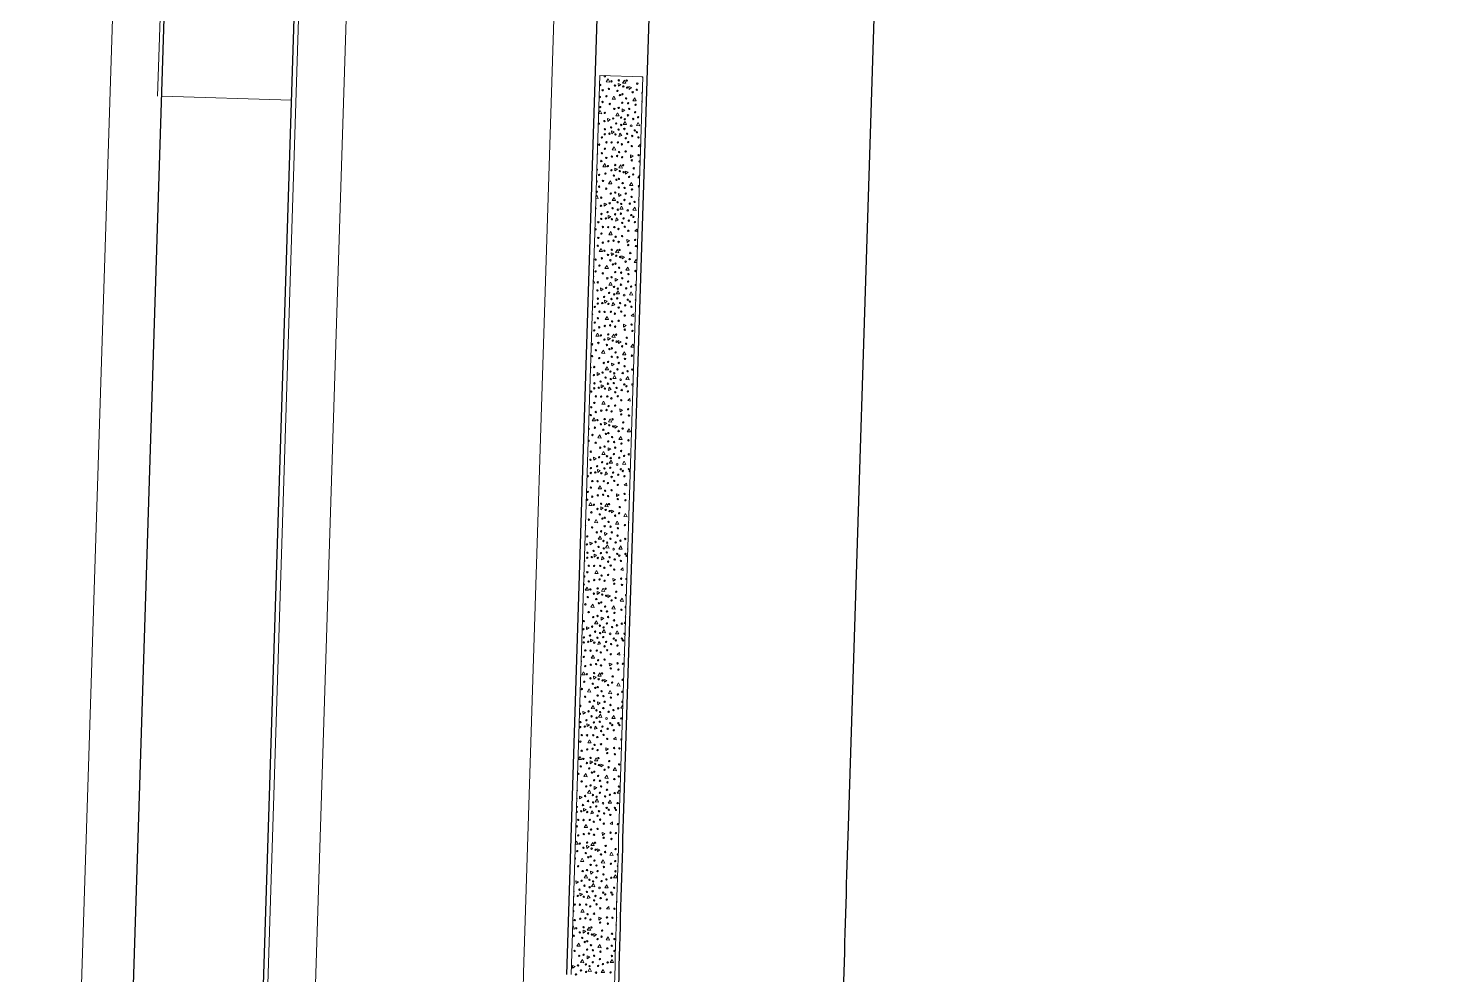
# Model space of a CAD drawing. Extents: x 2536801 to 2538856, y 7112140 to 7131569.
# Drawn here: x 2537932.8 to 2538262.4, y 7119839.3 to 7120058.1 of the extents above; entities that cross this region are included whole.
import ezdxf

# ---------------------------------------------------------------- set-up
doc = ezdxf.new("R2010")
doc.units = 0
doc.header["$LTSCALE"] = 100
doc.header["$MEASUREMENT"] = 0
for name, color, linetype, lineweight in [('D_CTB_1', 2, 'Continuous', 0), ('D_EOS_ML', 7, 'Continuous', 30), ('D_EOT_ML', 7, 'Continuous', 13), ('D_FOC_FR', 3, 'Continuous', 30), ('D_RIPRAP_1', 7, 'Continuous', 0)]:
    doc.layers.add(name, color=color, linetype=linetype, lineweight=lineweight)

msp = doc.modelspace()

# ---------------------------------------------------------------- linework, layer by layer
at = {"layer": 'D_CTB_1', "linetype": 'Continuous', "lineweight": 0, "ltscale": 0.025}
for p, q in [((2537962.61, 7120042.5), (2538047.63, 7122711.15)), ((2537937.91, 7118262.38), (2538010.07, 7120527.23)), ((2538058.19, 7119839.35), (2538064.81, 7120047.25)), ((2538069.34, 7119875.36), (2538074.8, 7120046.93)), ((2537963.61, 7120042.47), (2537993.59, 7120041.51))]:
    msp.add_line(p, q, dxfattribs=at)
at = {"layer": 'D_CTB_1', "linetype": 'Continuous', "lineweight": 0, "ltscale": 0.025, "extrusion": (0, 0, -1)}
msp.add_arc((-2544117.27, 7119682.67), 6051, 1.137409, 1.824925, dxfattribs=at)
at = {"layer": 'D_EOS_ML'}
for p, q in [((2537858.55, 7116745.35), (2538220.42, 7128102.78)), ((2537888.54, 7116744.4), (2538250.41, 7128101.82)), ((2538057.19, 7119839.38), (2538136.8, 7122338.12))]:
    msp.add_line(p, q, dxfattribs=at)
at = {"layer": 'D_EOT_ML'}
for p, q in [((2537846.56, 7116745.74), (2538208.43, 7128103.16)), ((2537900.53, 7116744.02), (2538262.4, 7128101.44)), ((2538047.19, 7119839.7), (2538192.69, 7124406.1)), ((2538047.19, 7119839.66), (2538027.34, 7118839.78))]:
    msp.add_line(p, q, dxfattribs=at)
at = {"layer": 'D_FOC_FR'}
for p, q in [((2538070.34, 7119875.33), (2538089.97, 7120491.45)), ((2538122.31, 7119873.67), (2538141.94, 7120489.8))]:
    msp.add_line(p, q, dxfattribs=at)
at = {"layer": 'D_FOC_FR', "extrusion": (0, 0, -1)}
for radius in [6050, 5998]:
    msp.add_arc((-2544117.27, 7119682.67), radius, 1.137409, 1.824925, dxfattribs=at)
at = {"layer": 'D_RIPRAP_1', "color": 7, "lineweight": 0}
for p, q in [((2538058.19, 7119839.35), (2538064.81, 7120047.25)), ((2538064.81, 7120047.25), (2538074.8, 7120046.93)), ((2538074.8, 7120046.93), (2538069.34, 7119875.36))]:
    msp.add_line(p, q, dxfattribs=at)
at = {"layer": 'D_RIPRAP_1', "color": 7, "linetype": 'Continuous', "lineweight": 0}
for p, q in [((2538073.73, 7120030.83), (2538074.25, 7120031.33)), ((2538074.29, 7120030.7), (2538073.73, 7120030.83)), ((2538074.25, 7120031.33), (2538074.29, 7120030.86)), ((2538072.92, 7120011.25), (2538073.43, 7120011.74)), ((2538073.5, 7120011.11), (2538072.92, 7120011.25)), ((2538073.43, 7120011.74), (2538073.5, 7120011.11)), ((2538072.1, 7119991.66), (2538072.62, 7119992.16)), ((2538072.68, 7119991.53), (2538072.1, 7119991.66)), ((2538072.62, 7119992.16), (2538072.68, 7119991.53)), ((2538071.29, 7119972.08), (2538071.81, 7119972.57)), ((2538071.81, 7119972.57), (2538071.87, 7119971.94)), ((2538071.87, 7119971.94), (2538071.29, 7119972.08)), ((2538070.48, 7119952.49), (2538070.99, 7119952.99)), ((2538070.99, 7119952.99), (2538071.06, 7119952.36)), ((2538071.06, 7119952.36), (2538070.48, 7119952.49)), ((2538069.67, 7119932.91), (2538070.18, 7119933.4)), ((2538070.24, 7119932.77), (2538069.67, 7119932.91)), ((2538070.18, 7119933.4), (2538070.24, 7119932.77)), ((2538068.85, 7119913.32), (2538069.37, 7119913.82)), ((2538069.43, 7119913.19), (2538068.85, 7119913.32)), ((2538069.37, 7119913.82), (2538069.43, 7119913.19)), ((2538068.04, 7119893.73), (2538068.56, 7119894.23)), ((2538068.62, 7119893.6), (2538068.04, 7119893.73)), ((2538068.56, 7119894.23), (2538068.62, 7119893.6)), ((2538067.23, 7119874.15), (2538067.74, 7119874.65)), ((2538067.81, 7119874.02), (2538067.23, 7119874.15)), ((2538067.74, 7119874.65), (2538067.81, 7119874.02)), ((2538066.41, 7119854.56), (2538066.93, 7119855.06)), ((2538066.99, 7119854.43), (2538066.41, 7119854.56)), ((2538066.93, 7119855.06), (2538066.99, 7119854.43))]:
    msp.add_line(p, q, dxfattribs=at)
at = {"layer": 'D_RIPRAP_1', "color": 7, "linetype": 'Continuous', "lineweight": 0, "flags": 128}
for points in [[(2538067.12, 7120045.72), (2538066.34, 7120045.75), (2538066.78, 7120046.44)], [(2538069.14, 7120044.76), (2538069.1, 7120045.43), (2538069.72, 7120045.19)], [(2538070.86, 7120045.44), (2538070.08, 7120045.47), (2538070.52, 7120046.16)], [(2538068.44, 7120041.75), (2538067.66, 7120041.78), (2538068.1, 7120042.47)], [(2538071.6, 7120044.01), (2538071.56, 7120044.68), (2538072.18, 7120044.44)], [(2538073.28, 7120041.37), (2538072.5, 7120041.4), (2538072.94, 7120042.1)], [(2538069.3, 7120037.91), (2538068.52, 7120037.94), (2538068.96, 7120038.64)], [(2538070.04, 7120038.83), (2538070.01, 7120039.5), (2538070.62, 7120039.26)], [(2538066.67, 7120036.62), (2538066.63, 7120037.29), (2538067.25, 7120037.04)], [(2538071.03, 7120035.9), (2538070.26, 7120035.93), (2538070.7, 7120036.63)], [(2538074.08, 7120035.64), (2538073.3, 7120035.67), (2538073.74, 7120036.36)], [(2538067.6, 7120033.77), (2538067.56, 7120034.44), (2538068.18, 7120034.2)], [(2538069.9, 7120033.37), (2538069.27, 7120033.15), (2538069.47, 7120033.9)], [(2538068.51, 7120029.99), (2538067.73, 7120030.02), (2538068.17, 7120030.71)], [(2538071.96, 7120028.2), (2538071.92, 7120028.87), (2538072.54, 7120028.63)], [(2538066.31, 7120026.13), (2538065.53, 7120026.16), (2538065.97, 7120026.86)], [(2538068.33, 7120025.17), (2538068.29, 7120025.84), (2538068.91, 7120025.6)], [(2538070.05, 7120025.85), (2538069.27, 7120025.88), (2538069.71, 7120026.58)], [(2538067.62, 7120022.16), (2538066.85, 7120022.19), (2538067.29, 7120022.89)], [(2538070.79, 7120024.43), (2538070.75, 7120025.1), (2538071.37, 7120024.86)], [(2538072.47, 7120021.79), (2538071.69, 7120021.82), (2538072.13, 7120022.51)], [(2538068.49, 7120018.32), (2538067.71, 7120018.36), (2538068.15, 7120019.05)], [(2538069.23, 7120019.25), (2538069.19, 7120019.92), (2538069.81, 7120019.67)], [(2538065.85, 7120017.03), (2538065.82, 7120017.7), (2538066.43, 7120017.46)], [(2538070.22, 7120016.31), (2538069.44, 7120016.35), (2538069.88, 7120017.04)], [(2538073.27, 7120016.05), (2538072.49, 7120016.08), (2538072.93, 7120016.78)], [(2538066.79, 7120014.19), (2538066.75, 7120014.86), (2538067.37, 7120014.62)], [(2538069.09, 7120013.78), (2538068.46, 7120013.57), (2538068.66, 7120014.32)], [(2538067.7, 7120010.4), (2538066.92, 7120010.43), (2538067.36, 7120011.13)], [(2538071.14, 7120008.62), (2538071.11, 7120009.29), (2538071.72, 7120009.05)], [(2538065.49, 7120006.55), (2538064.72, 7120006.58), (2538065.16, 7120007.27)], [(2538067.51, 7120005.59), (2538067.48, 7120006.26), (2538068.09, 7120006.02)], [(2538069.23, 7120006.27), (2538068.46, 7120006.3), (2538068.9, 7120006.99)], [(2538069.97, 7120004.84), (2538069.94, 7120005.51), (2538070.55, 7120005.27)], [(2538066.81, 7120002.58), (2538066.03, 7120002.61), (2538066.47, 7120003.3)], [(2538071.66, 7120002.2), (2538070.88, 7120002.23), (2538071.32, 7120002.93)], [(2538067.68, 7119998.74), (2538066.9, 7119998.77), (2538067.34, 7119999.46)], [(2538068.42, 7119999.66), (2538068.38, 7120000.33), (2538069, 7120000.09)], [(2538065.04, 7119997.45), (2538065.01, 7119998.12), (2538065.62, 7119997.87)], [(2538069.41, 7119996.73), (2538068.63, 7119996.76), (2538069.07, 7119997.46)], [(2538072.46, 7119996.47), (2538071.68, 7119996.5), (2538072.12, 7119997.19)], [(2538065.97, 7119994.6), (2538065.94, 7119995.27), (2538066.55, 7119995.03)], [(2538068.28, 7119994.2), (2538067.64, 7119993.98), (2538067.85, 7119994.73)], [(2538066.88, 7119990.82), (2538066.11, 7119990.85), (2538066.55, 7119991.54)], [(2538070.33, 7119989.03), (2538070.3, 7119989.7), (2538070.91, 7119989.46)], [(2538064.68, 7119986.96), (2538063.9, 7119986.99), (2538064.34, 7119987.69)], [(2538066.7, 7119986), (2538066.66, 7119986.67), (2538067.28, 7119986.43)], [(2538068.42, 7119986.68), (2538067.64, 7119986.71), (2538068.08, 7119987.41)], [(2538069.16, 7119985.26), (2538069.12, 7119985.93), (2538069.74, 7119985.69)], [(2538066, 7119982.99), (2538065.22, 7119983.02), (2538065.66, 7119983.72)], [(2538070.84, 7119982.62), (2538070.07, 7119982.65), (2538070.51, 7119983.34)], [(2538072.77, 7119984.39), (2538072, 7119984.43), (2538072.44, 7119985.12)], [(2538066.86, 7119979.15), (2538066.09, 7119979.19), (2538066.52, 7119979.88)], [(2538067.61, 7119980.08), (2538067.57, 7119980.75), (2538068.19, 7119980.5)], [(2538064.23, 7119977.86), (2538064.19, 7119978.53), (2538064.81, 7119978.29)], [(2538065.16, 7119975.02), (2538065.12, 7119975.69), (2538065.74, 7119975.45)], [(2538068.59, 7119977.14), (2538067.82, 7119977.18), (2538068.26, 7119977.87)], [(2538071.64, 7119976.88), (2538070.87, 7119976.91), (2538071.3, 7119977.61)], [(2538067.46, 7119974.61), (2538066.83, 7119974.4), (2538067.03, 7119975.15)], [(2538066.07, 7119971.23), (2538065.29, 7119971.26), (2538065.73, 7119971.96)], [(2538069.52, 7119969.45), (2538069.48, 7119970.12), (2538070.1, 7119969.88)], [(2538063.87, 7119967.38), (2538063.09, 7119967.41), (2538063.53, 7119968.1)], [(2538065.89, 7119966.42), (2538065.85, 7119967.09), (2538066.47, 7119966.84)], [(2538067.61, 7119967.1), (2538066.83, 7119967.13), (2538067.27, 7119967.82)], [(2538068.35, 7119965.67), (2538068.31, 7119966.34), (2538068.93, 7119966.1)], [(2538065.19, 7119963.41), (2538064.41, 7119963.44), (2538064.85, 7119964.13)], [(2538070.03, 7119963.03), (2538069.25, 7119963.06), (2538069.69, 7119963.76)], [(2538071.96, 7119964.81), (2538071.18, 7119964.84), (2538071.62, 7119965.54)], [(2538066.05, 7119959.57), (2538065.27, 7119959.6), (2538065.71, 7119960.29)], [(2538066.79, 7119960.49), (2538066.76, 7119961.16), (2538067.37, 7119960.92)], [(2538063.42, 7119958.28), (2538063.38, 7119958.95), (2538064, 7119958.7)], [(2538064.35, 7119955.43), (2538064.31, 7119956.1), (2538064.93, 7119955.86)], [(2538067.78, 7119957.56), (2538067, 7119957.59), (2538067.44, 7119958.29)], [(2538070.83, 7119957.3), (2538070.05, 7119957.33), (2538070.49, 7119958.02)], [(2538066.65, 7119955.03), (2538066.02, 7119954.81), (2538066.22, 7119955.56)], [(2538065.26, 7119951.65), (2538064.48, 7119951.68), (2538064.92, 7119952.37)], [(2538068.71, 7119949.86), (2538068.67, 7119950.53), (2538069.29, 7119950.29)], [(2538063.05, 7119947.79), (2538062.28, 7119947.82), (2538062.72, 7119948.52)], [(2538065.07, 7119946.83), (2538065.04, 7119947.5), (2538065.65, 7119947.26)], [(2538066.8, 7119947.51), (2538066.02, 7119947.54), (2538066.46, 7119948.24)], [(2538067.53, 7119946.09), (2538067.5, 7119946.76), (2538068.11, 7119946.52)], [(2538064.37, 7119943.82), (2538063.6, 7119943.85), (2538064.03, 7119944.55)], [(2538069.22, 7119943.45), (2538068.44, 7119943.48), (2538068.88, 7119944.17)], [(2538071.15, 7119945.22), (2538070.37, 7119945.26), (2538070.81, 7119945.95)], [(2538065.24, 7119939.98), (2538064.46, 7119940.02), (2538064.9, 7119940.71)], [(2538065.98, 7119940.9), (2538065.94, 7119941.57), (2538066.56, 7119941.33)], [(2538062.6, 7119938.69), (2538062.57, 7119939.36), (2538063.18, 7119939.12)], [(2538063.53, 7119935.85), (2538063.5, 7119936.52), (2538064.11, 7119936.28)], [(2538066.97, 7119937.97), (2538066.19, 7119938.01), (2538066.63, 7119938.7)], [(2538070.02, 7119937.71), (2538069.24, 7119937.74), (2538069.68, 7119938.44)], [(2538065.84, 7119935.44), (2538065.2, 7119935.23), (2538065.41, 7119935.98)], [(2538064.45, 7119932.06), (2538063.67, 7119932.09), (2538064.11, 7119932.79)], [(2538067.89, 7119930.28), (2538067.86, 7119930.95), (2538068.47, 7119930.71)], [(2538062.24, 7119928.2), (2538061.46, 7119928.24), (2538061.9, 7119928.93)], [(2538064.26, 7119927.25), (2538064.23, 7119927.92), (2538064.84, 7119927.67)], [(2538065.98, 7119927.93), (2538065.21, 7119927.96), (2538065.65, 7119928.65)], [(2538066.72, 7119926.5), (2538066.68, 7119927.17), (2538067.3, 7119926.93)], [(2538070.34, 7119925.64), (2538069.56, 7119925.67), (2538070, 7119926.37)], [(2538063.56, 7119924.23), (2538062.78, 7119924.27), (2538063.22, 7119924.96)], [(2538068.4, 7119923.86), (2538067.63, 7119923.89), (2538068.07, 7119924.59)], [(2538061.79, 7119919.11), (2538061.75, 7119919.78), (2538062.37, 7119919.53)], [(2538064.42, 7119920.4), (2538063.65, 7119920.43), (2538064.09, 7119921.12)], [(2538065.17, 7119921.32), (2538065.13, 7119921.99), (2538065.75, 7119921.75)], [(2538062.72, 7119916.26), (2538062.68, 7119916.93), (2538063.3, 7119916.69)], [(2538065.03, 7119915.85), (2538064.39, 7119915.64), (2538064.6, 7119916.39)], [(2538066.16, 7119918.39), (2538065.38, 7119918.42), (2538065.82, 7119919.11)], [(2538069.2, 7119918.13), (2538068.43, 7119918.16), (2538068.87, 7119918.85)], [(2538063.63, 7119912.48), (2538062.86, 7119912.51), (2538063.29, 7119913.2)], [(2538067.08, 7119910.69), (2538067.04, 7119911.36), (2538067.66, 7119911.12)], [(2538061.43, 7119908.62), (2538060.65, 7119908.65), (2538061.09, 7119909.35)], [(2538063.45, 7119907.66), (2538063.41, 7119908.33), (2538064.03, 7119908.09)], [(2538065.17, 7119908.34), (2538064.39, 7119908.37), (2538064.83, 7119909.07)], [(2538065.91, 7119906.92), (2538065.87, 7119907.59), (2538066.49, 7119907.35)], [(2538069.52, 7119906.05), (2538068.75, 7119906.09), (2538069.19, 7119906.78)], [(2538062.75, 7119904.65), (2538061.97, 7119904.68), (2538062.41, 7119905.38)], [(2538067.59, 7119904.28), (2538066.81, 7119904.31), (2538067.25, 7119905)], [(2538060.98, 7119899.52), (2538060.94, 7119900.19), (2538061.56, 7119899.95)], [(2538063.61, 7119900.81), (2538062.83, 7119900.84), (2538063.27, 7119901.54)], [(2538064.35, 7119901.73), (2538064.32, 7119902.4), (2538064.93, 7119902.16)], [(2538061.91, 7119896.68), (2538061.87, 7119897.35), (2538062.49, 7119897.11)], [(2538064.21, 7119896.27), (2538063.58, 7119896.06), (2538063.78, 7119896.81)], [(2538065.34, 7119898.8), (2538064.57, 7119898.84), (2538065, 7119899.53)], [(2538068.39, 7119898.54), (2538067.61, 7119898.57), (2538068.05, 7119899.27)], [(2538062.82, 7119892.89), (2538062.04, 7119892.92), (2538062.48, 7119893.62)], [(2538066.27, 7119891.11), (2538066.23, 7119891.78), (2538066.85, 7119891.54)], [(2538060.62, 7119889.03), (2538059.84, 7119889.07), (2538060.28, 7119889.76)], [(2538062.64, 7119888.08), (2538062.6, 7119888.75), (2538063.22, 7119888.5)], [(2538064.36, 7119888.76), (2538063.58, 7119888.79), (2538064.02, 7119889.48)], [(2538065.1, 7119887.33), (2538065.06, 7119888), (2538065.68, 7119887.76)], [(2538068.71, 7119886.47), (2538067.93, 7119886.5), (2538068.37, 7119887.2)], [(2538061.93, 7119885.06), (2538061.16, 7119885.1), (2538061.6, 7119885.79)], [(2538066.78, 7119884.69), (2538066, 7119884.72), (2538066.44, 7119885.42)], [(2538060.16, 7119879.94), (2538060.13, 7119880.61), (2538060.74, 7119880.36)], [(2538062.8, 7119881.23), (2538062.02, 7119881.26), (2538062.46, 7119881.95)], [(2538063.54, 7119882.15), (2538063.5, 7119882.82), (2538064.12, 7119882.58)], [(2538061.1, 7119877.09), (2538061.06, 7119877.76), (2538061.68, 7119877.52)], [(2538063.4, 7119876.68), (2538062.76, 7119876.47), (2538062.97, 7119877.22)], [(2538064.53, 7119879.22), (2538063.75, 7119879.25), (2538064.19, 7119879.94)], [(2538067.58, 7119878.96), (2538066.8, 7119878.99), (2538067.24, 7119879.68)], [(2538062.01, 7119873.31), (2538061.23, 7119873.34), (2538061.67, 7119874.03)], [(2538065.45, 7119871.52), (2538065.42, 7119872.19), (2538066.03, 7119871.95)], [(2538061.82, 7119868.49), (2538061.79, 7119869.16), (2538062.4, 7119868.92)], [(2538063.54, 7119869.17), (2538062.77, 7119869.2), (2538063.21, 7119869.9)], [(2538064.28, 7119867.75), (2538064.25, 7119868.42), (2538064.86, 7119868.18)], [(2538067.9, 7119866.88), (2538067.12, 7119866.92), (2538067.56, 7119867.61)], [(2538061.12, 7119865.48), (2538060.34, 7119865.51), (2538060.78, 7119866.21)], [(2538065.97, 7119865.11), (2538065.19, 7119865.14), (2538065.63, 7119865.83)], [(2538059.35, 7119860.35), (2538059.32, 7119861.02), (2538059.93, 7119860.78)], [(2538061.99, 7119861.64), (2538061.21, 7119861.67), (2538061.65, 7119862.37)], [(2538062.73, 7119862.56), (2538062.69, 7119863.23), (2538063.31, 7119862.99)], [(2538063.72, 7119859.63), (2538062.94, 7119859.66), (2538063.38, 7119860.36)], [(2538068.82, 7119861.7), (2538068.04, 7119861.73), (2538068.48, 7119862.42)], [(2538060.28, 7119857.51), (2538060.25, 7119858.18), (2538060.86, 7119857.94)], [(2538062.59, 7119857.1), (2538061.95, 7119856.89), (2538062.16, 7119857.64)], [(2538066.77, 7119859.37), (2538065.99, 7119859.4), (2538066.43, 7119860.1)], [(2538061.19, 7119853.72), (2538060.42, 7119853.75), (2538060.86, 7119854.45)], [(2538064.64, 7119851.94), (2538064.6, 7119852.61), (2538065.22, 7119852.37)], [(2538061.01, 7119848.91), (2538060.97, 7119849.58), (2538061.59, 7119849.33)], [(2538062.73, 7119849.58), (2538061.95, 7119849.62), (2538062.39, 7119850.31)], [(2538063.47, 7119848.16), (2538063.43, 7119848.83), (2538064.05, 7119848.59)], [(2538067.08, 7119847.3), (2538066.31, 7119847.33), (2538066.75, 7119848.03)], [(2538060.31, 7119845.89), (2538059.53, 7119845.93), (2538059.97, 7119846.62)], [(2538065.15, 7119845.52), (2538064.38, 7119845.55), (2538064.82, 7119846.25)], [(2538058.54, 7119840.77), (2538058.5, 7119841.44), (2538059.12, 7119841.19)], [(2538061.17, 7119842.06), (2538060.39, 7119842.09), (2538060.83, 7119842.78)], [(2538061.92, 7119842.98), (2538061.88, 7119843.65), (2538062.5, 7119843.41)], [(2538062.9, 7119840.05), (2538062.13, 7119840.08), (2538062.57, 7119840.77)], [(2538068, 7119842.11), (2538067.23, 7119842.14), (2538067.67, 7119842.84)], [(2538065.95, 7119839.78), (2538065.17, 7119839.82), (2538065.61, 7119840.51)]]:
    msp.add_lwpolyline(points, close=True, dxfattribs=at)
for points in [[(2538074.69, 7120043.17), (2538074.44, 7120043.18), (2538074.7, 7120043.6)], [(2538064.53, 7120038.48), (2538064.95, 7120039.14), (2538065.29, 7120038.41), (2538064.53, 7120038.44)], [(2538074.06, 7120023.58), (2538073.62, 7120023.6), (2538074.06, 7120024.29), (2538074.08, 7120024.25)], [(2538063.92, 7120019.21), (2538064.14, 7120019.55), (2538064.47, 7120018.83), (2538063.91, 7120018.85)], [(2538073.44, 7120003.99), (2538072.81, 7120004.01), (2538073.25, 7120004.71), (2538073.45, 7120004.28)], [(2538063.3, 7119999.94), (2538063.32, 7119999.97), (2538063.66, 7119999.24), (2538063.28, 7119999.26)], [(2538062.67, 7119980.04), (2538062.85, 7119979.66), (2538062.66, 7119979.67)], [(2538062.03, 7119960.08), (2538062.04, 7119960.07), (2538062.03, 7119960.07)], [(2538071.4, 7119940.07), (2538071.29, 7119940.07), (2538071.41, 7119940.25)], [(2538070.78, 7119920.47), (2538070.48, 7119920.48), (2538070.79, 7119920.98)], [(2538070.15, 7119900.88), (2538069.67, 7119900.9), (2538070.1, 7119901.59), (2538070.17, 7119901.45)], [(2538069.53, 7119881.29), (2538068.85, 7119881.31), (2538069.29, 7119882.01), (2538069.53, 7119881.49)], [(2538059.15, 7119869.68), (2538059.46, 7119870.18), (2538059.8, 7119869.45), (2538059.15, 7119869.48)], [(2538058.54, 7119850.41), (2538058.65, 7119850.59), (2538058.99, 7119849.86), (2538058.52, 7119849.88)]]:
    msp.add_lwpolyline(points, dxfattribs=at)
at = {"layer": 'D_RIPRAP_1', "color": 7, "linetype": 'Continuous', "lineweight": 0}
for centre, radius in [((2538064.95, 7120045.05), 0.163), ((2538067.53, 7120045.89), 0.163), ((2538068.35, 7120044.93), 0.163), ((2538069.22, 7120046.12), 0.163), ((2538071.04, 7120046.07), 0.163), ((2538073.51, 7120045.36), 0.163), ((2538064.87, 7120042.28), 0.163), ((2538065.5, 7120043.84), 0.163), ((2538066.38, 7120042.45), 0.163), ((2538066.94, 7120044.14), 0.163), ((2538068.91, 7120043.67), 0.163), ((2538069.5, 7120042.71), 0.163), ((2538070.06, 7120042.9), 0.163), ((2538070.27, 7120044.72), 0.163), ((2538070.93, 7120041.95), 0.163), ((2538071.16, 7120044.44), 0.163), ((2538072.44, 7120043.38), 0.163), ((2538073.37, 7120043.94), 0.163), ((2538064.93, 7120039.93), 0.163), ((2538065.49, 7120041.12), 0.163), ((2538066, 7120038.59), 0.163), ((2538067.14, 7120040.66), 0.163), ((2538068.19, 7120039.51), 0.163), ((2538069.2, 7120039.76), 0.163), ((2538070.03, 7120040.95), 0.163), ((2538071.38, 7120040.82), 0.163), ((2538071.65, 7120039.52), 0.163), ((2538073, 7120038.75), 0.163), ((2538073.09, 7120040.48), 0.163), ((2538064.62, 7120036.12), 0.163), ((2538065.92, 7120036.71), 0.163), ((2538067.45, 7120035.22), 0.163), ((2538067.93, 7120037.3), 0.163), ((2538068.62, 7120036.15), 0.163), ((2538069.75, 7120037.53), 0.163), ((2538069.8, 7120035.8), 0.163), ((2538070.51, 7120034.88), 0.163), ((2538070.6, 7120037.12), 0.163), ((2538071.35, 7120038.04), 0.163), ((2538072.09, 7120035.63), 0.199), ((2538072.57, 7120037.19), 0.163), ((2538073.69, 7120037.6), 0.163), ((2538065.31, 7120032.91), 0.163), ((2538066, 7120033.66), 0.163), ((2538066.03, 7120034.81), 0.163), ((2538066.36, 7120031.79), 0.163), ((2538067.05, 7120033.79), 0.163), ((2538067.57, 7120031.75), 0.163), ((2538068.45, 7120033.6), 0.163), ((2538069.01, 7120031.77), 0.163), ((2538069.17, 7120034.73), 0.163), ((2538070.83, 7120032.74), 0.163), ((2538071.15, 7120033.77), 0.163), ((2538071.42, 7120031.83), 0.163), ((2538072.34, 7120033.26), 0.163), ((2538072.93, 7120034.54), 0.163), ((2538073.41, 7120034.13), 0.163), ((2538073.77, 7120032.92), 0.163), ((2538064.68, 7120031.25), 0.163), ((2538065.31, 7120029.28), 0.163), ((2538066.02, 7120030.29), 0.163), ((2538067.63, 7120028.49), 0.163), ((2538068.85, 7120028.63), 0.163), ((2538069.31, 7120029.54), 0.163), ((2538069.95, 7120031.33), 0.163), ((2538070, 7120028.33), 0.163), ((2538070.81, 7120029.68), 0.163), ((2538072.24, 7120030.91), 0.163), ((2538073.82, 7120028.82), 0.163), ((2538065.19, 7120027.47), 0.163), ((2538066.34, 7120028.18), 0.163), ((2538066.72, 7120026.3), 0.163), ((2538067.54, 7120025.34), 0.163), ((2538068.4, 7120026.54), 0.163), ((2538069.46, 7120025.13), 0.163), ((2538070.22, 7120026.48), 0.163), ((2538072.24, 7120027.63), 0.163), ((2538072.7, 7120025.78), 0.163), ((2538064.69, 7120024.25), 0.163), ((2538065.57, 7120022.87), 0.163), ((2538066.13, 7120024.56), 0.163), ((2538068.09, 7120024.09), 0.163), ((2538068.69, 7120023.13), 0.163), ((2538069.25, 7120023.32), 0.163), ((2538070.12, 7120022.36), 0.163), ((2538070.35, 7120024.86), 0.163), ((2538071.62, 7120023.79), 0.163), ((2538072.55, 7120024.36), 0.163), ((2538064.68, 7120021.53), 0.163), ((2538065.18, 7120019), 0.163), ((2538066.33, 7120021.07), 0.163), ((2538067.38, 7120019.93), 0.163), ((2538068.39, 7120020.17), 0.163), ((2538069.22, 7120021.36), 0.163), ((2538070.54, 7120018.46), 0.163), ((2538070.57, 7120021.24), 0.163), ((2538070.84, 7120019.93), 0.163), ((2538072.19, 7120019.17), 0.163), ((2538072.28, 7120020.89), 0.163), ((2538065.11, 7120017.13), 0.163), ((2538065.22, 7120015.22), 0.163), ((2538066.64, 7120015.64), 0.163), ((2538067.12, 7120017.71), 0.163), ((2538067.8, 7120016.56), 0.163), ((2538068.36, 7120015.14), 0.163), ((2538068.94, 7120017.94), 0.163), ((2538068.99, 7120016.21), 0.163), ((2538069.7, 7120015.29), 0.163), ((2538069.79, 7120017.54), 0.163), ((2538071.28, 7120016.05), 0.199), ((2538071.76, 7120017.61), 0.163), ((2538072.88, 7120018.01), 0.163), ((2538064.49, 7120013.32), 0.163), ((2538065.18, 7120014.07), 0.163), ((2538065.55, 7120012.21), 0.163), ((2538066.24, 7120014.2), 0.163), ((2538066.76, 7120012.17), 0.163), ((2538067.63, 7120014.01), 0.163), ((2538068.2, 7120012.19), 0.163), ((2538070.02, 7120013.16), 0.163), ((2538070.34, 7120014.18), 0.163), ((2538070.6, 7120012.25), 0.163), ((2538071.53, 7120013.68), 0.163), ((2538072.12, 7120014.96), 0.163), ((2538072.6, 7120014.55), 0.163), ((2538072.96, 7120013.34), 0.163), ((2538063.86, 7120011.66), 0.163), ((2538064.49, 7120009.7), 0.163), ((2538065.21, 7120010.7), 0.163), ((2538065.53, 7120008.59), 0.163), ((2538066.82, 7120008.91), 0.163), ((2538068.03, 7120009.05), 0.163), ((2538068.5, 7120009.95), 0.163), ((2538069.14, 7120011.75), 0.163), ((2538069.19, 7120008.74), 0.163), ((2538070, 7120010.09), 0.163), ((2538071.43, 7120011.33), 0.163), ((2538073.01, 7120009.23), 0.163), ((2538064.38, 7120007.88), 0.163), ((2538065.9, 7120006.72), 0.163), ((2538066.73, 7120005.76), 0.163), ((2538067.59, 7120006.95), 0.163), ((2538068.64, 7120005.55), 0.163), ((2538069.41, 7120006.9), 0.163), ((2538069.54, 7120005.27), 0.163), ((2538071.42, 7120008.04), 0.163), ((2538071.89, 7120006.19), 0.163), ((2538073.21, 7120007.78), 0.163), ((2538063.87, 7120004.67), 0.163), ((2538063.87, 7120001.94), 0.163), ((2538064.75, 7120003.28), 0.163), ((2538065.31, 7120004.97), 0.163), ((2538067.28, 7120004.5), 0.163), ((2538067.87, 7120003.54), 0.163), ((2538068.44, 7120003.73), 0.163), ((2538069.3, 7120002.78), 0.163), ((2538070.81, 7120004.2), 0.163), ((2538071.74, 7120004.77), 0.163), ((2538073.08, 7120002.04), 0.163), ((2538064.37, 7119999.42), 0.163), ((2538065.51, 7120001.49), 0.163), ((2538066.57, 7120000.34), 0.163), ((2538067.57, 7120000.59), 0.163), ((2538068.41, 7120001.78), 0.163), ((2538069.73, 7119998.87), 0.163), ((2538069.75, 7120001.65), 0.163), ((2538070.02, 7120000.35), 0.163), ((2538071.38, 7119999.58), 0.163), ((2538071.47, 7120001.31), 0.163), ((2538064.29, 7119997.54), 0.163), ((2538064.41, 7119995.64), 0.163), ((2538065.83, 7119996.05), 0.163), ((2538066.3, 7119998.13), 0.163), ((2538066.99, 7119996.98), 0.163), ((2538067.54, 7119995.55), 0.163), ((2538068.12, 7119998.36), 0.163), ((2538068.18, 7119996.63), 0.163), ((2538068.88, 7119995.71), 0.163), ((2538068.98, 7119997.95), 0.163), ((2538070.47, 7119996.46), 0.199), ((2538070.94, 7119998.02), 0.163), ((2538071.31, 7119995.37), 0.163), ((2538072.06, 7119998.43), 0.163), ((2538063.68, 7119993.74), 0.163), ((2538064.37, 7119994.49), 0.163), ((2538064.74, 7119992.62), 0.163), ((2538065.42, 7119994.62), 0.163), ((2538065.94, 7119992.58), 0.163), ((2538066.82, 7119994.43), 0.163), ((2538067.39, 7119992.6), 0.163), ((2538068.33, 7119992.16), 0.163), ((2538069.2, 7119993.57), 0.163), ((2538069.53, 7119994.6), 0.163), ((2538069.79, 7119992.66), 0.163), ((2538070.72, 7119994.09), 0.163), ((2538071.79, 7119994.96), 0.163), ((2538072.15, 7119993.75), 0.163), ((2538063.68, 7119990.11), 0.163), ((2538064.39, 7119991.12), 0.163), ((2538064.72, 7119989.01), 0.163), ((2538066, 7119989.32), 0.163), ((2538067.22, 7119989.46), 0.163), ((2538067.69, 7119990.37), 0.163), ((2538068.37, 7119989.16), 0.163), ((2538069.19, 7119990.51), 0.163), ((2538070.62, 7119991.74), 0.163), ((2538072.19, 7119989.65), 0.163), ((2538063.56, 7119988.3), 0.163), ((2538065.09, 7119987.13), 0.163), ((2538065.91, 7119986.17), 0.163), ((2538066.78, 7119987.37), 0.163), ((2538067.83, 7119985.96), 0.163), ((2538068.6, 7119987.31), 0.163), ((2538068.73, 7119985.69), 0.163), ((2538070.61, 7119988.46), 0.163), ((2538071.08, 7119986.6), 0.163), ((2538072.39, 7119988.19), 0.163), ((2538063.06, 7119982.36), 0.163), ((2538063.06, 7119985.08), 0.163), ((2538063.94, 7119983.7), 0.163), ((2538064.5, 7119985.39), 0.163), ((2538066.47, 7119984.92), 0.163), ((2538067.06, 7119983.96), 0.163), ((2538067.6, 7119982.19), 0.163), ((2538067.62, 7119984.15), 0.163), ((2538068.49, 7119983.19), 0.163), ((2538070, 7119984.62), 0.163), ((2538070.93, 7119985.19), 0.163), ((2538072.26, 7119982.45), 0.163), ((2538063.56, 7119979.83), 0.163), ((2538064.7, 7119981.9), 0.163), ((2538065.76, 7119980.76), 0.163), ((2538066.76, 7119981), 0.163), ((2538068.91, 7119979.29), 0.163), ((2538068.94, 7119982.07), 0.163), ((2538069.21, 7119980.76), 0.163), ((2538070.56, 7119980), 0.163), ((2538070.66, 7119981.72), 0.163), ((2538071.25, 7119978.84), 0.163), ((2538072.34, 7119979.23), 0.163), ((2538063.48, 7119977.96), 0.163), ((2538063.6, 7119976.05), 0.163), ((2538065.02, 7119976.47), 0.163), ((2538065.49, 7119978.54), 0.163), ((2538066.18, 7119977.39), 0.163), ((2538066.73, 7119975.97), 0.163), ((2538067.31, 7119978.77), 0.163), ((2538067.36, 7119977.04), 0.163), ((2538068.07, 7119976.12), 0.163), ((2538068.16, 7119978.37), 0.163), ((2538069.65, 7119976.88), 0.199), ((2538070.13, 7119978.44), 0.163), ((2538070.5, 7119975.79), 0.163), ((2538062.87, 7119974.15), 0.163), ((2538063.56, 7119974.9), 0.163), ((2538063.92, 7119973.04), 0.163), ((2538064.61, 7119975.03), 0.163), ((2538065.13, 7119973), 0.163), ((2538066.01, 7119974.84), 0.163), ((2538066.57, 7119973.02), 0.163), ((2538067.51, 7119972.58), 0.163), ((2538068.39, 7119973.99), 0.163), ((2538068.71, 7119975.01), 0.163), ((2538068.98, 7119973.08), 0.163), ((2538069.9, 7119974.51), 0.163), ((2538070.98, 7119975.38), 0.163), ((2538071.34, 7119974.17), 0.163), ((2538062.87, 7119970.53), 0.163), ((2538063.58, 7119971.53), 0.163), ((2538063.9, 7119969.42), 0.163), ((2538065.19, 7119969.74), 0.163), ((2538066.41, 7119969.88), 0.163), ((2538066.87, 7119970.78), 0.163), ((2538067.56, 7119969.57), 0.163), ((2538068.37, 7119970.92), 0.163), ((2538069.8, 7119972.16), 0.163), ((2538071.38, 7119970.06), 0.163), ((2538062.75, 7119968.71), 0.163), ((2538063.69, 7119965.8), 0.163), ((2538064.28, 7119967.55), 0.163), ((2538065.1, 7119966.59), 0.163), ((2538065.96, 7119967.78), 0.163), ((2538067.02, 7119966.38), 0.163), ((2538067.79, 7119967.73), 0.163), ((2538067.91, 7119966.1), 0.163), ((2538069.8, 7119968.87), 0.163), ((2538070.26, 7119967.02), 0.163), ((2538071.58, 7119968.61), 0.163), ((2538063.13, 7119964.11), 0.163), ((2538065.65, 7119965.33), 0.163), ((2538066.25, 7119964.37), 0.163), ((2538066.78, 7119962.61), 0.163), ((2538066.81, 7119964.56), 0.163), ((2538067.68, 7119963.61), 0.163), ((2538068.13, 7119962.48), 0.163), ((2538069.19, 7119965.03), 0.163), ((2538070.12, 7119965.6), 0.163), ((2538071.45, 7119962.87), 0.163), ((2538062.74, 7119960.25), 0.163), ((2538063.89, 7119962.32), 0.163), ((2538064.94, 7119961.17), 0.163), ((2538065.95, 7119961.42), 0.163), ((2538066.5, 7119959.19), 0.163), ((2538068.1, 7119959.7), 0.163), ((2538068.4, 7119961.18), 0.163), ((2538069.75, 7119960.41), 0.163), ((2538069.84, 7119962.13), 0.163), ((2538070.44, 7119959.26), 0.163), ((2538071.53, 7119959.64), 0.163), ((2538062.67, 7119958.37), 0.163), ((2538062.78, 7119956.46), 0.163), ((2538064.2, 7119956.88), 0.163), ((2538064.68, 7119958.96), 0.163), ((2538065.36, 7119957.8), 0.163), ((2538065.92, 7119956.38), 0.163), ((2538066.55, 7119957.46), 0.163), ((2538067.26, 7119956.54), 0.163), ((2538067.35, 7119958.78), 0.163), ((2538068.84, 7119957.29), 0.199), ((2538069.32, 7119958.85), 0.163), ((2538069.68, 7119956.2), 0.163), ((2538070.16, 7119955.79), 0.163), ((2538071.57, 7119956.2), 0.163), ((2538062.05, 7119954.57), 0.163), ((2538062.74, 7119955.32), 0.163), ((2538063.11, 7119953.45), 0.163), ((2538063.8, 7119955.45), 0.163), ((2538064.32, 7119953.41), 0.163), ((2538065.19, 7119955.26), 0.163), ((2538065.76, 7119953.43), 0.163), ((2538066.7, 7119952.99), 0.163), ((2538067.58, 7119954.4), 0.163), ((2538067.9, 7119955.43), 0.163), ((2538068.16, 7119953.49), 0.163), ((2538068.99, 7119952.57), 0.163), ((2538069.09, 7119954.92), 0.163), ((2538070.52, 7119954.58), 0.163), ((2538062.05, 7119950.94), 0.163), ((2538062.77, 7119951.95), 0.163), ((2538063.09, 7119949.84), 0.163), ((2538064.38, 7119950.15), 0.163), ((2538065.59, 7119950.29), 0.163), ((2538066.06, 7119951.2), 0.163), ((2538066.75, 7119949.99), 0.163), ((2538067.56, 7119951.34), 0.163), ((2538068.99, 7119949.29), 0.163), ((2538070.57, 7119950.48), 0.163), ((2538061.94, 7119949.13), 0.163), ((2538062.88, 7119946.22), 0.163), ((2538063.47, 7119947.96), 0.163), ((2538064.29, 7119947), 0.163), ((2538065.15, 7119948.2), 0.163), ((2538066.2, 7119946.79), 0.163), ((2538066.97, 7119948.14), 0.163), ((2538067.1, 7119946.52), 0.163), ((2538069.3, 7119946.02), 0.163), ((2538069.45, 7119947.43), 0.163), ((2538070.77, 7119949.02), 0.163), ((2538062.31, 7119944.53), 0.163), ((2538063.07, 7119942.73), 0.163), ((2538064.84, 7119945.75), 0.163), ((2538065.44, 7119944.79), 0.163), ((2538065.97, 7119943.02), 0.163), ((2538066, 7119944.98), 0.163), ((2538066.87, 7119944.02), 0.163), ((2538067.32, 7119942.9), 0.163), ((2538068.37, 7119945.45), 0.163), ((2538070.64, 7119943.28), 0.163), ((2538061.93, 7119940.66), 0.163), ((2538063.86, 7119939.37), 0.163), ((2538064.13, 7119941.59), 0.163), ((2538065.14, 7119941.83), 0.163), ((2538065.69, 7119939.6), 0.163), ((2538067.29, 7119940.12), 0.163), ((2538067.59, 7119941.59), 0.163), ((2538068.5, 7119939.27), 0.163), ((2538068.94, 7119940.83), 0.163), ((2538069.03, 7119942.55), 0.163), ((2538069.62, 7119939.67), 0.163), ((2538070.72, 7119940.06), 0.163), ((2538061.85, 7119938.79), 0.163), ((2538061.97, 7119936.88), 0.163), ((2538063.39, 7119937.3), 0.163), ((2538064.55, 7119938.22), 0.163), ((2538065.1, 7119936.8), 0.163), ((2538065.74, 7119937.87), 0.163), ((2538066.44, 7119936.95), 0.163), ((2538066.54, 7119939.2), 0.163), ((2538068.03, 7119937.71), 0.199), ((2538068.87, 7119936.62), 0.163), ((2538069.35, 7119936.21), 0.163), ((2538070.75, 7119936.62), 0.163), ((2538071.01, 7119936.18), 0.163), ((2538061.93, 7119935.73), 0.163), ((2538062.3, 7119933.87), 0.163), ((2538062.98, 7119935.86), 0.163), ((2538063.51, 7119933.83), 0.163), ((2538064.38, 7119935.67), 0.163), ((2538064.95, 7119933.85), 0.163), ((2538065.89, 7119933.41), 0.163), ((2538066.77, 7119934.82), 0.163), ((2538067.09, 7119935.84), 0.163), ((2538067.35, 7119933.91), 0.163), ((2538068.18, 7119932.99), 0.163), ((2538068.28, 7119935.34), 0.163), ((2538069.71, 7119935), 0.163), ((2538061.95, 7119932.36), 0.163), ((2538062.28, 7119930.25), 0.163), ((2538063.56, 7119930.57), 0.163), ((2538064.78, 7119930.71), 0.163), ((2538065.25, 7119931.61), 0.163), ((2538065.93, 7119930.4), 0.163), ((2538066.75, 7119931.75), 0.163), ((2538068.17, 7119929.7), 0.163), ((2538069.76, 7119930.89), 0.163), ((2538069.96, 7119929.44), 0.163), ((2538062.06, 7119926.63), 0.163), ((2538062.65, 7119928.38), 0.163), ((2538063.48, 7119927.42), 0.163), ((2538064.03, 7119926.16), 0.163), ((2538064.34, 7119928.61), 0.163), ((2538065.39, 7119927.21), 0.163), ((2538066.16, 7119928.56), 0.163), ((2538066.29, 7119926.93), 0.163), ((2538068.49, 7119926.43), 0.163), ((2538068.64, 7119927.85), 0.163), ((2538061.5, 7119924.94), 0.163), ((2538062.26, 7119923.15), 0.163), ((2538064.62, 7119925.2), 0.163), ((2538065.16, 7119923.44), 0.163), ((2538065.18, 7119925.39), 0.163), ((2538066.05, 7119924.44), 0.163), ((2538066.5, 7119923.31), 0.163), ((2538067.56, 7119925.86), 0.163), ((2538068.22, 7119922.96), 0.163), ((2538069.83, 7119923.7), 0.163), ((2538061.12, 7119921.08), 0.163), ((2538063.05, 7119919.79), 0.163), ((2538063.32, 7119922), 0.163), ((2538064.32, 7119922.25), 0.163), ((2538064.87, 7119920.02), 0.163), ((2538065.72, 7119919.61), 0.163), ((2538066.48, 7119920.53), 0.163), ((2538066.77, 7119922.01), 0.163), ((2538067.69, 7119919.68), 0.163), ((2538068.12, 7119921.24), 0.163), ((2538068.81, 7119920.09), 0.163), ((2538069.91, 7119920.47), 0.163), ((2538061.04, 7119919.2), 0.163), ((2538061.16, 7119917.29), 0.163), ((2538062.17, 7119916.28), 0.163), ((2538062.58, 7119917.71), 0.163), ((2538063.74, 7119918.63), 0.163), ((2538064.29, 7119917.21), 0.163), ((2538064.92, 7119918.29), 0.163), ((2538065.63, 7119917.37), 0.163), ((2538066.28, 7119916.26), 0.163), ((2538067.22, 7119918.12), 0.199), ((2538068.06, 7119917.03), 0.163), ((2538068.54, 7119916.62), 0.163), ((2538069.94, 7119917.03), 0.163), ((2538070.2, 7119916.59), 0.163), ((2538061.12, 7119916.15), 0.163), ((2538061.49, 7119914.28), 0.163), ((2538062.69, 7119914.24), 0.163), ((2538063.57, 7119916.09), 0.163), ((2538064.14, 7119914.26), 0.163), ((2538065.07, 7119913.82), 0.163), ((2538065.95, 7119915.23), 0.163), ((2538066.54, 7119914.32), 0.163), ((2538067.37, 7119913.4), 0.163), ((2538067.46, 7119915.75), 0.163), ((2538068.9, 7119915.41), 0.163), ((2538061.14, 7119912.78), 0.163), ((2538061.46, 7119910.67), 0.163), ((2538062.75, 7119910.98), 0.163), ((2538063.97, 7119911.12), 0.163), ((2538064.43, 7119912.03), 0.163), ((2538065.12, 7119910.82), 0.163), ((2538065.93, 7119912.17), 0.163), ((2538067.36, 7119910.12), 0.163), ((2538068.94, 7119911.31), 0.163), ((2538069.14, 7119909.85), 0.163), ((2538070.19, 7119911.21), 0.163), ((2538061.25, 7119907.05), 0.163), ((2538061.84, 7119908.79), 0.163), ((2538062.66, 7119907.83), 0.163), ((2538063.22, 7119906.58), 0.163), ((2538063.53, 7119909.03), 0.163), ((2538064.58, 7119907.62), 0.163), ((2538065.35, 7119908.97), 0.163), ((2538065.47, 7119907.35), 0.163), ((2538067.68, 7119906.85), 0.163), ((2538067.82, 7119908.26), 0.163), ((2538070.1, 7119907.5), 0.163), ((2538060.69, 7119905.36), 0.163), ((2538061.45, 7119903.56), 0.163), ((2538063.81, 7119905.62), 0.163), ((2538064.34, 7119903.85), 0.163), ((2538064.37, 7119905.81), 0.163), ((2538065.24, 7119904.85), 0.163), ((2538065.69, 7119903.72), 0.163), ((2538066.75, 7119906.28), 0.163), ((2538067.4, 7119903.38), 0.163), ((2538069.01, 7119904.11), 0.163), ((2538070.03, 7119904.74), 0.163), ((2538062.24, 7119900.2), 0.163), ((2538062.5, 7119902.42), 0.163), ((2538063.51, 7119902.66), 0.163), ((2538064.06, 7119900.43), 0.163), ((2538064.91, 7119900.03), 0.163), ((2538065.66, 7119900.95), 0.163), ((2538065.96, 7119902.42), 0.163), ((2538066.88, 7119900.1), 0.163), ((2538067.31, 7119901.66), 0.163), ((2538068, 7119900.5), 0.163), ((2538069.09, 7119900.89), 0.163), ((2538060.31, 7119896.56), 0.163), ((2538060.34, 7119897.71), 0.163), ((2538061.36, 7119896.69), 0.163), ((2538061.76, 7119898.13), 0.163), ((2538062.76, 7119896.5), 0.163), ((2538062.93, 7119899.05), 0.163), ((2538063.48, 7119897.63), 0.163), ((2538064.11, 7119898.7), 0.163), ((2538064.82, 7119897.78), 0.163), ((2538065.46, 7119896.67), 0.163), ((2538066.4, 7119898.54), 0.199), ((2538067.24, 7119897.44), 0.163), ((2538067.72, 7119897.04), 0.163), ((2538069.13, 7119897.45), 0.163), ((2538069.39, 7119897.01), 0.163), ((2538069.78, 7119898.57), 0.163), ((2538060.33, 7119893.19), 0.163), ((2538060.67, 7119894.7), 0.163), ((2538061.88, 7119894.66), 0.163), ((2538063.32, 7119894.68), 0.163), ((2538064.26, 7119894.24), 0.163), ((2538065.14, 7119895.65), 0.163), ((2538065.72, 7119894.74), 0.163), ((2538066.55, 7119893.82), 0.163), ((2538066.65, 7119896.17), 0.163), ((2538068.08, 7119895.83), 0.163), ((2538060.65, 7119891.08), 0.163), ((2538061.94, 7119891.4), 0.163), ((2538063.16, 7119891.54), 0.163), ((2538063.62, 7119892.44), 0.163), ((2538064.31, 7119891.23), 0.163), ((2538065.12, 7119892.58), 0.163), ((2538066.55, 7119890.53), 0.163), ((2538068.13, 7119891.72), 0.163), ((2538068.33, 7119890.27), 0.163), ((2538069.38, 7119891.63), 0.163), ((2538060.44, 7119887.46), 0.163), ((2538061.03, 7119889.21), 0.163), ((2538061.85, 7119888.25), 0.163), ((2538062.4, 7119886.99), 0.163), ((2538062.71, 7119889.44), 0.163), ((2538063.77, 7119888.04), 0.163), ((2538064.53, 7119889.39), 0.163), ((2538064.66, 7119887.76), 0.163), ((2538065.93, 7119886.69), 0.163), ((2538066.86, 7119887.26), 0.163), ((2538067.01, 7119888.68), 0.163), ((2538069.29, 7119887.92), 0.163), ((2538059.88, 7119885.77), 0.163), ((2538060.64, 7119883.98), 0.163), ((2538063, 7119886.03), 0.163), ((2538063.53, 7119884.27), 0.163), ((2538063.56, 7119886.22), 0.163), ((2538064.43, 7119885.27), 0.163), ((2538064.88, 7119884.14), 0.163), ((2538066.59, 7119883.79), 0.163), ((2538068.2, 7119884.53), 0.163), ((2538069.22, 7119885.15), 0.163), ((2538061.43, 7119880.62), 0.163), ((2538061.69, 7119882.83), 0.163), ((2538062.7, 7119883.08), 0.163), ((2538063.25, 7119880.85), 0.163), ((2538064.1, 7119880.44), 0.163), ((2538064.85, 7119881.36), 0.163), ((2538065.15, 7119882.84), 0.163), ((2538066.07, 7119880.51), 0.163), ((2538066.5, 7119882.07), 0.163), ((2538067.18, 7119880.92), 0.163), ((2538068.28, 7119881.3), 0.163), ((2538069.27, 7119882.8), 0.163), ((2538060.55, 7119877.11), 0.163), ((2538060.95, 7119878.54), 0.163), ((2538061.94, 7119876.92), 0.163), ((2538062.11, 7119879.46), 0.163), ((2538062.67, 7119878.04), 0.163), ((2538063.3, 7119879.12), 0.163), ((2538064.01, 7119878.2), 0.163), ((2538064.65, 7119877.09), 0.163), ((2538065.59, 7119878.95), 0.199), ((2538066.43, 7119877.86), 0.163), ((2538066.91, 7119877.45), 0.163), ((2538068.32, 7119877.86), 0.163), ((2538068.57, 7119877.42), 0.163), ((2538068.96, 7119878.99), 0.163), ((2538059.52, 7119873.6), 0.163), ((2538059.86, 7119875.11), 0.163), ((2538061.07, 7119875.07), 0.163), ((2538062.51, 7119875.09), 0.163), ((2538063.45, 7119874.65), 0.163), ((2538064.33, 7119876.06), 0.163), ((2538064.91, 7119875.15), 0.163), ((2538065.74, 7119874.23), 0.163), ((2538065.84, 7119876.58), 0.163), ((2538067.27, 7119876.24), 0.163), ((2538069.02, 7119874.12), 0.163), ((2538059.84, 7119871.5), 0.163), ((2538061.13, 7119871.81), 0.163), ((2538062.34, 7119871.95), 0.163), ((2538062.81, 7119872.86), 0.163), ((2538063.5, 7119871.65), 0.163), ((2538064.31, 7119873), 0.163), ((2538065.73, 7119870.95), 0.163), ((2538067.32, 7119872.14), 0.163), ((2538067.52, 7119870.68), 0.163), ((2538068.57, 7119872.04), 0.163), ((2538059.62, 7119867.88), 0.163), ((2538060.21, 7119869.62), 0.163), ((2538061.04, 7119868.66), 0.163), ((2538061.59, 7119867.41), 0.163), ((2538061.9, 7119869.85), 0.163), ((2538062.95, 7119868.45), 0.163), ((2538063.72, 7119869.8), 0.163), ((2538063.85, 7119868.18), 0.163), ((2538065.12, 7119867.11), 0.163), ((2538066.05, 7119867.67), 0.163), ((2538066.2, 7119869.09), 0.163), ((2538068.48, 7119868.33), 0.163), ((2538059.82, 7119864.39), 0.163), ((2538061.88, 7119863.49), 0.163), ((2538062.18, 7119866.45), 0.163), ((2538062.72, 7119864.68), 0.163), ((2538062.74, 7119866.64), 0.163), ((2538063.61, 7119865.68), 0.163), ((2538064.06, 7119864.55), 0.163), ((2538065.78, 7119864.21), 0.163), ((2538067.39, 7119864.94), 0.163), ((2538068.41, 7119865.57), 0.163), ((2538060.61, 7119861.03), 0.163), ((2538060.88, 7119863.25), 0.163), ((2538062.43, 7119861.26), 0.163), ((2538063.29, 7119860.86), 0.163), ((2538064.04, 7119861.78), 0.163), ((2538064.33, 7119863.25), 0.163), ((2538065.25, 7119860.93), 0.163), ((2538065.69, 7119862.49), 0.163), ((2538066.37, 7119861.33), 0.163), ((2538067.47, 7119861.72), 0.163), ((2538068.46, 7119863.21), 0.163), ((2538059.73, 7119857.52), 0.163), ((2538060.14, 7119858.96), 0.163), ((2538061.13, 7119857.33), 0.163), ((2538061.3, 7119859.88), 0.163), ((2538061.85, 7119858.46), 0.163), ((2538062.49, 7119859.53), 0.163), ((2538063.19, 7119858.61), 0.163), ((2538063.84, 7119857.5), 0.163), ((2538064.78, 7119859.37), 0.199), ((2538065.03, 7119857), 0.163), ((2538065.62, 7119858.27), 0.163), ((2538066.1, 7119857.87), 0.163), ((2538067.5, 7119858.28), 0.163), ((2538067.76, 7119857.84), 0.163), ((2538068.15, 7119859.4), 0.163), ((2538059.05, 7119855.53), 0.163), ((2538060.25, 7119855.49), 0.163), ((2538061.7, 7119855.51), 0.163), ((2538062.63, 7119855.07), 0.163), ((2538063.51, 7119856.48), 0.163), ((2538064.1, 7119855.57), 0.163), ((2538064.93, 7119854.65), 0.163), ((2538066.46, 7119856.66), 0.163), ((2538068.21, 7119854.53), 0.163), ((2538059.03, 7119851.91), 0.163), ((2538060.31, 7119852.23), 0.163), ((2538061.09, 7119850.27), 0.163), ((2538061.53, 7119852.37), 0.163), ((2538062, 7119853.27), 0.163), ((2538062.68, 7119852.06), 0.163), ((2538063.5, 7119853.41), 0.163), ((2538064.92, 7119851.36), 0.163), ((2538066.5, 7119852.55), 0.163), ((2538066.7, 7119851.1), 0.163), ((2538067.75, 7119852.46), 0.163), ((2538058.81, 7119848.29), 0.163), ((2538059.4, 7119850.04), 0.163), ((2538060.22, 7119849.08), 0.163), ((2538060.78, 7119847.82), 0.163), ((2538061.93, 7119847.05), 0.163), ((2538062.14, 7119848.87), 0.163), ((2538062.91, 7119850.22), 0.163), ((2538063.03, 7119848.59), 0.163), ((2538064.31, 7119847.52), 0.163), ((2538065.24, 7119848.09), 0.163), ((2538065.38, 7119849.51), 0.163), ((2538067.66, 7119848.75), 0.163), ((2538068.22, 7119847.54), 0.163), ((2538059.01, 7119844.81), 0.163), ((2538061.07, 7119843.9), 0.163), ((2538061.37, 7119846.86), 0.163), ((2538061.9, 7119845.1), 0.163), ((2538062.8, 7119846.1), 0.163), ((2538063.25, 7119844.97), 0.163), ((2538064.97, 7119844.62), 0.163), ((2538066.57, 7119845.36), 0.163), ((2538067.59, 7119845.98), 0.163), ((2538068.21, 7119844.81), 0.163), ((2538059.8, 7119841.45), 0.163), ((2538060.07, 7119843.66), 0.163), ((2538061.62, 7119841.68), 0.163), ((2538062.47, 7119841.27), 0.163), ((2538063.22, 7119842.19), 0.163), ((2538063.52, 7119843.67), 0.163), ((2538064.44, 7119841.34), 0.163), ((2538064.87, 7119842.9), 0.163), ((2538065.56, 7119841.75), 0.163), ((2538066.65, 7119842.13), 0.163), ((2538067.64, 7119843.63), 0.163), ((2538059.33, 7119839.37), 0.163), ((2538060.49, 7119840.29), 0.163), ((2538061.67, 7119839.95), 0.163), ((2538063.96, 7119839.78), 0.199), ((2538067.34, 7119839.82), 0.163)]:
    msp.add_circle(centre, radius, dxfattribs=at)
for centre, start, end in [((2538066, 7120047.06), 107.3329, 69.0173), ((2538074.83, 7120046.95), 184.8358, 258.525), ((2538074.7, 7120041.21), 117.5728, 238.7773), ((2538064.22, 7120029.17), 272.2062, 84.144), ((2538064.13, 7120025.46), 262.2681, 94.0821), ((2538074.02, 7120027.36), 6.3064, 350.0437), ((2538064.06, 7120022.7), 256.0833, 100.2668), ((2538064.11, 7120020.34), 186.1548, 170.1953), ((2538073.89, 7120021.62), 46.3616, 309.9885), ((2538073.97, 7120018.4), 115.2741, 241.076), ((2538063.81, 7120016.53), 277.0921, 79.258), ((2538063.25, 7120003.11), 339.6346, 16.7155), ((2538063.3, 7120000.76), 277.8036, 78.5465), ((2538073.16, 7119998.81), 43.5836, 312.7665), ((2538073.19, 7119995.37), 98.9146, 257.4356), ((2538063.05, 7119992.08), 269.1926, 87.1576), ((2538072.38, 7119975.79), 11.9515, 344.3987), ((2538072.64, 7119975.35), 132.257, 224.0931), ((2538062.24, 7119962.77), 218.2509, 138.0993), ((2538062.25, 7119965.5), 252.8906, 103.4595), ((2538071.82, 7119955.76), 60.6659, 295.6842), ((2538071.82, 7119950.38), 121.2115, 235.1387), ((2538071.73, 7119946.67), 134.0962, 222.2539), ((2538061.43, 7119943.19), 291.278, 65.0722), ((2538061.44, 7119945.91), 331.551, 24.7992), ((2538071.66, 7119943.91), 143.7582, 212.592), ((2538071.4, 7119937.74), 115.5922, 240.7579), ((2538061.24, 7119934.98), 265.028, 91.3221), ((2538061.12, 7119929.54), 244.8484, 111.5017), ((2538061.24, 7119931.36), 218.656, 137.6942), ((2538071, 7119930.8), 50.4115, 305.9387), ((2538070.91, 7119927.09), 62.1226, 294.2275), ((2538070.84, 7119924.32), 68.7466, 287.6036), ((2538070.9, 7119921.97), 114.804, 241.5462), ((2538070.59, 7119918.16), 43.9794, 312.3708), ((2538070.64, 7119913.29), 124.8813, 231.4689), ((2538060.31, 7119909.96), 317.7809, 38.5692), ((2538060.43, 7119911.77), 291.563, 64.7871), ((2538060.31, 7119901.49), 208.8225, 147.5277), ((2538070.08, 7119902.38), 42.9916, 313.3585), ((2538060.23, 7119899.62), 219.6352, 136.715), ((2538069.83, 7119893.7), 54.1286, 302.2215), ((2538069.84, 7119886.71), 149.7067, 206.6434), ((2538059.42, 7119880.03), 292.2644, 64.0858), ((2538059.49, 7119881.91), 285.468, 70.8822), ((2538059.49, 7119876.98), 226.6703, 129.6799), ((2538059.53, 7119878.12), 226.1727, 130.1775), ((2538069.03, 7119867.12), 53.8076, 303.2013), ((2538059.06, 7119866.19), 260.401, 95.9492), ((2538069.03, 7119864.4), 79.0897, 277.9192), ((2538058.68, 7119857.39), 297.8378, 58.5123), ((2538058.72, 7119858.54), 297.4116, 58.9386), ((2538058.7, 7119854.02), 250.7459, 105.6042), ((2538068.84, 7119856.19), 88.1781, 268.8308), ((2538068.72, 7119850.75), 96.763, 260.2459), ((2538068.84, 7119852.56), 123.4093, 233.5997)]:
    msp.add_arc(centre, 0.163, start, end, dxfattribs=at)
at = {"layer": 'D_RIPRAP_1', "color": 7, "lineweight": 0}
msp.add_arc((2544117.27, 7119682.67), 6051, 178.175075, 178.862591, dxfattribs=at)

doc.saveas('drawing.dxf')
